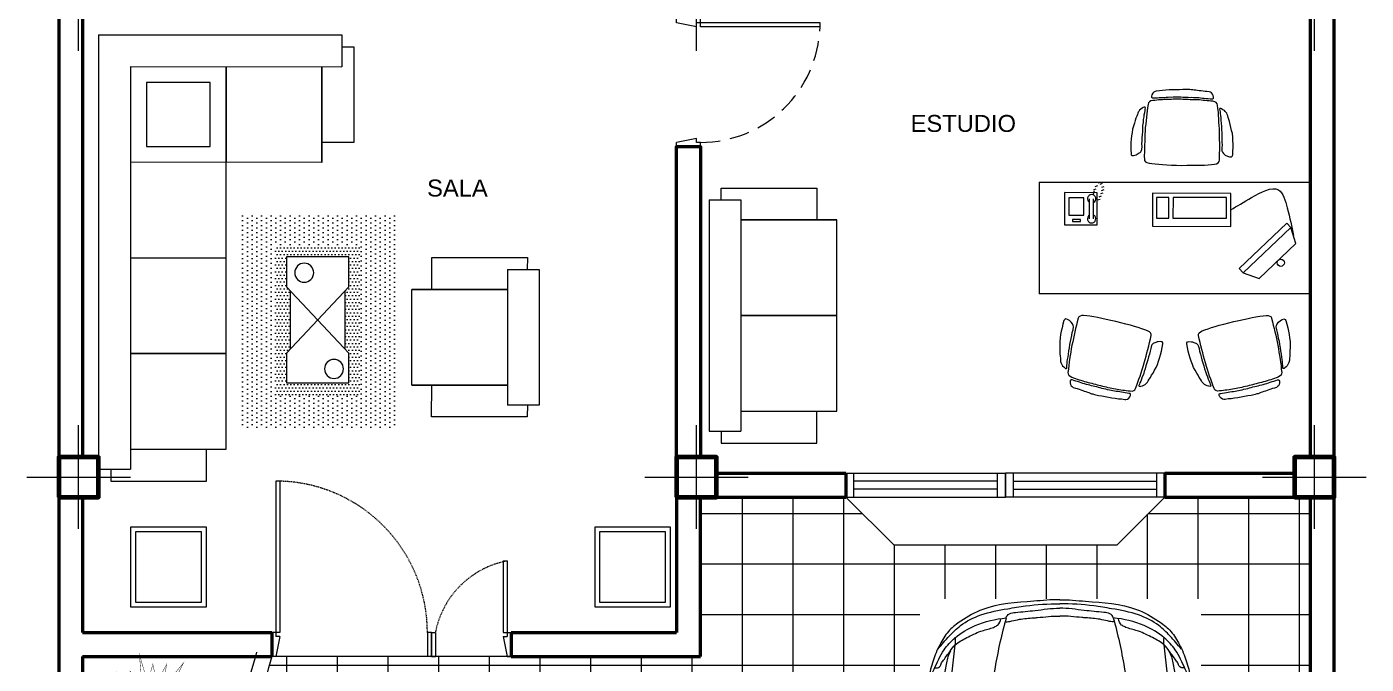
# Model space of a CAD drawing. Extents: x -454308 to 890911, y -14103 to 1343694.
# Drawn here: x 205857.3 to 206109.3, y 658775.4 to 658895.3 of the extents above; entities that cross this region are included whole.
import ezdxf

# ---------------------------------------------------------------- set-up
doc = ezdxf.new("R2010")
doc.units = 0
doc.header["$MEASUREMENT"] = 0
doc.linetypes.add('HIDDEN2', pattern=[0.1875, 0.125, -0.0625])
for name, color, linetype, lineweight in [('AR_Mobiliario', 211, 'Continuous', 25), ('AR_Vegetacion', 105, 'Continuous', 5), ('columnas', 1, 'Continuous', 70), ('EJES', 8, 'Continuous', 5), ('Mobiliario', 7, 'Continuous', 9), ('paredes', 20, 'Continuous', 50), ('PUERTAS', 7, 'Continuous', 20), ('TEXTO', 7, 'Continuous', 15), ('textura', 250, 'Continuous', 13), ('texturas', 253, 'Continuous', 9), ('Vegetacion_', 105, 'Continuous', 5), ('VEHICULOS', 7, 'Continuous', 13), ('VENTANAS', 7, 'Continuous', 20)]:
    doc.layers.add(name, color=color, linetype=linetype, lineweight=lineweight)
doc.styles.add('espacios', font='arial.ttf', dxfattribs={"height": 0.1})
pattern_1 = [(180, (206172.911, 658641.817), (-1e-15, -9.525), []), (270, (206172.911, 658641.817), (9.525, -2e-15), [])]

# ---------------------------------------------------------------- blocks, each defined once
blk = doc.blocks.new('Plt-Pta-080-izq-x15')
at = {"layer": 'PUERTAS'}
for p, q in [((-0.775, 0.7496), (-0.775, 0)), ((-0.75, 0.7496), (-0.775, 0.7496)), ((-0.75, 0.7496), (-0.75, 0)), ((-0.775, 0), (-0.8, 0)), ((-0.775, 0), (-0.775, -0.025)), ((-0.75, 0), (-0.775, 0)), ((-0.025, 0), (-0.025, -0.025)), ((0, 0), (-0.025, 0)), ((-0.75, -0.025), (-0.775, -0.025)), ((-0.75, -0.025), (-0.775, -0.15)), ((-0.025, -0.025), (-0.05, -0.025)), ((-0.05, -0.025), (-0.025, -0.15)), ((-0.775, -0.15), (-0.8, -0.15)), ((0, -0.15), (-0.025, -0.15))]:
    blk.add_line(p, q, dxfattribs=at)
at = {"layer": 'PUERTAS', "linetype": 'HIDDEN2'}
blk.add_arc((-0.775, 0), 0.75, 0, 88.08979, dxfattribs=at)
blk = doc.blocks.new('mesa')
at = {"layer": 'Mobiliario'}
for p, q in [((0.084, 12.415), (0.334, 12.415)), ((0.084, 11.895), (0.084, 12.415)), ((0.888, 11.895), (0.334, 12.415)), ((0.334, 11.895), (0.888, 12.415)), ((0.366, 12.385), (0.856, 12.385)), ((0.888, 12.415), (1.138, 12.415)), ((1.138, 12.415), (1.138, 11.895)), ((0.334, 11.895), (0.084, 11.895)), ((0.856, 11.925), (0.366, 11.925)), ((1.138, 11.895), (0.888, 11.895))]:
    blk.add_line(p, q, dxfattribs=at)
for centre in [(0.216, 12.268), (1.021, 12.019)]:
    blk.add_circle(centre, 0.0794, dxfattribs=at)
blk = doc.blocks.new('gjgjsgf')
at = {"layer": 'Mobiliario'}
for p, q in [((-0.1251, 0.0749), (-0.7251, 0.0746)), ((-0.7251, 0.0746), (-0.7249, -0.1254)), ((-0.05, 0), (-0.25, -0.0001)), ((-0.125, -0.0001), (-0.1251, 0.0749)), ((-0.125, -0.0001), (-0.1251, 0.0749)), ((-0.0496, -0.85), (-0.05, 0)), ((-0.2499, -0.1251), (-0.25, -0.0001)), ((-0.2499, -0.1251), (-0.25, -0.0001)), ((-0.2499, -0.1251), (-0.8499, -0.1254)), ((-0.2499, -0.1251), (-0.8499, -0.1254)), ((-0.2499, -0.1251), (-0.8499, -0.1254)), ((-0.8499, -0.1254), (-0.2499, -0.1251)), ((-0.8499, -0.1254), (-0.2499, -0.1251)), ((-0.2499, -0.1251), (-0.8499, -0.1254)), ((-0.8499, -0.1254), (-0.2499, -0.1251)), ((-0.2499, -0.1251), (-0.8499, -0.1254)), ((-0.8499, -0.1254), (-0.8496, -0.7254)), ((-0.2496, -0.8501), (-0.2499, -0.1251)), ((-0.2496, -0.7251), (-0.2499, -0.1251)), ((-0.8496, -0.7254), (-0.2496, -0.7251)), ((-0.8496, -0.7254), (-0.2496, -0.7251)), ((-0.2496, -0.7251), (-0.8496, -0.7254)), ((-0.7246, -0.7254), (-0.7245, -0.9254)), ((-0.2496, -0.8501), (-0.2496, -0.7251)), ((-0.2496, -0.8501), (-0.0496, -0.85)), ((-0.1245, -0.9251), (-0.1246, -0.8501)), ((-0.7245, -0.9254), (-0.1245, -0.9251))]:
    blk.add_line(p, q, dxfattribs=at)
blk = doc.blocks.new('yrytutuiyui')
at = {"layer": 'Mobiliario'}
for points in [[(-134.984, -206.9577), (-134.984, -206.9577), (-134.984, -206.9577), (-134.9794, -206.9685), (-134.9748, -206.9807), (-134.9702, -206.9915), (-134.9656, -207.0022), (-134.961, -207.0145), (-134.9579, -207.0252), (-134.9533, -207.036), (-134.9503, -207.0467), (-134.9503, -207.0467), (-134.9456, -207.0575), (-134.9426, -207.0682), (-134.9395, -207.0789), (-134.9349, -207.0912), (-134.9318, -207.102), (-134.9288, -207.1127), (-134.9257, -207.125), (-134.9226, -207.1357), (-134.9226, -207.1357), (-134.9196, -207.148), (-134.9211, -207.1588), (-134.9257, -207.1664), (-134.9334, -207.1726), (-134.9334, -207.1726), (-134.9518, -207.1833), (-134.9687, -207.1925), (-134.9871, -207.2017), (-135.0055, -207.2125), (-135.0239, -207.2217), (-135.0439, -207.2309), (-135.0623, -207.2416), (-135.0822, -207.2508), (-135.1022, -207.26), (-135.1221, -207.2692), (-135.1421, -207.2769), (-135.162, -207.2861), (-135.1835, -207.2953), (-135.2035, -207.303), (-135.225, -207.3122), (-135.2464, -207.3199), (-135.2464, -207.3199), (-135.2541, -207.3214), (-135.2633, -207.3184), (-135.271, -207.3122), (-135.2787, -207.3015), (-135.2787, -207.3015), (-135.2879, -207.2861), (-135.2971, -207.2677), (-135.3078, -207.2478), (-135.3186, -207.2263), (-135.3293, -207.2017), (-135.3416, -207.1741), (-135.3539, -207.1449), (-135.3677, -207.1142), (-135.3677, -207.1142), (-135.3784, -207.0851), (-135.3892, -207.0575), (-135.3999, -207.0298), (-135.4091, -207.0053), (-135.4168, -206.9823), (-135.4245, -206.9592), (-135.4306, -206.9393), (-135.4352, -206.9209), (-135.4352, -206.9209), (-135.4367, -206.9086), (-135.4352, -206.8979), (-135.4306, -206.8887), (-135.4229, -206.884), (-135.4229, -206.884), (-135.403, -206.8748), (-135.383, -206.8672), (-135.3631, -206.858), (-135.3431, -206.8503), (-135.3232, -206.8426), (-135.3017, -206.8349), (-135.2817, -206.8273), (-135.2618, -206.8196), (-135.2403, -206.8119), (-135.2204, -206.8058), (-135.2004, -206.7996), (-135.1789, -206.792), (-135.159, -206.7858), (-135.139, -206.7797), (-135.1175, -206.7751), (-135.0976, -206.7689), (-135.0976, -206.7689), (-135.0884, -206.7689), (-135.0792, -206.7705), (-135.0715, -206.7782), (-135.0638, -206.7874), (-135.0638, -206.7874), (-135.0577, -206.7981), (-135.0531, -206.8088), (-135.0469, -206.8196), (-135.0408, -206.8303), (-135.0362, -206.8411), (-135.0301, -206.8518), (-135.0254, -206.8626), (-135.0208, -206.8733), (-135.0208, -206.8733), (-135.0162, -206.884), (-135.0116, -206.8948), (-135.007, -206.9055), (-135.0024, -206.9163), (-134.9978, -206.927), (-134.9932, -206.9378), (-134.9886, -206.947), (-134.984, -206.9577)], [(-135.1252, -206.7659), (-135.1252, -206.7659), (-135.1329, -206.7674), (-135.1421, -206.7689), (-135.1528, -206.772), (-135.1651, -206.7751), (-135.1789, -206.7782), (-135.1943, -206.7843), (-135.2111, -206.7889), (-135.2296, -206.795), (-135.2296, -206.795), (-135.248, -206.8012), (-135.2679, -206.8073), (-135.2863, -206.8135), (-135.3048, -206.8211), (-135.3216, -206.8273), (-135.3401, -206.8334), (-135.3569, -206.8411), (-135.3738, -206.8472), (-135.3738, -206.8472), (-135.383, -206.8472), (-135.3938, -206.8441), (-135.406, -206.838), (-135.4168, -206.8273), (-135.4168, -206.8273), (-135.426, -206.8165), (-135.4306, -206.8073), (-135.4291, -206.7996), (-135.4229, -206.7935), (-135.4229, -206.7935), (-135.4014, -206.7843), (-135.38, -206.7751), (-135.36, -206.7659), (-135.3385, -206.7597), (-135.3186, -206.7536), (-135.2971, -206.7475), (-135.2771, -206.7444), (-135.2572, -206.7413), (-135.2572, -206.7413), (-135.2388, -206.7398), (-135.2204, -206.7367), (-135.2065, -206.7352), (-135.1927, -206.7352), (-135.182, -206.7336), (-135.1728, -206.7336), (-135.1651, -206.7336), (-135.1605, -206.7352), (-135.1605, -206.7352), (-135.1513, -206.7383), (-135.1436, -206.7413), (-135.1359, -206.7475), (-135.1283, -206.7536), (-135.1283, -206.7536), (-135.1237, -206.7582), (-135.1221, -206.7628), (-135.1221, -206.7643), (-135.1252, -206.7659)], [(-134.9257, -206.9362), (-134.9257, -206.9362), (-134.9257, -206.9362), (-134.9196, -206.9562), (-134.9119, -206.9761), (-134.9057, -206.9961), (-134.8981, -207.016), (-134.8919, -207.036), (-134.8858, -207.0559), (-134.8812, -207.0759), (-134.8751, -207.0943), (-134.8751, -207.0943), (-134.8735, -207.102), (-134.8751, -207.1112), (-134.8797, -207.1204), (-134.8858, -207.1281), (-134.8858, -207.1281), (-134.8935, -207.1342), (-134.8996, -207.1357), (-134.9057, -207.1342), (-134.9088, -207.1265), (-134.9088, -207.1265), (-134.9119, -207.1158), (-134.9165, -207.1035), (-134.9196, -207.0928), (-134.9226, -207.082), (-134.9272, -207.0713), (-134.9303, -207.0605), (-134.9334, -207.0498), (-134.9364, -207.039), (-134.9364, -207.039), (-134.9395, -207.0283), (-134.9441, -207.0191), (-134.9472, -207.0084), (-134.9518, -206.9976), (-134.9564, -206.9869), (-134.961, -206.9746), (-134.9656, -206.9638), (-134.9702, -206.9531), (-134.9702, -206.9531), (-134.9748, -206.9439), (-134.9794, -206.9332), (-134.984, -206.9224), (-134.9886, -206.9117), (-134.9917, -206.9025), (-134.9963, -206.8917), (-135.0009, -206.881), (-135.0055, -206.8718), (-135.0055, -206.8718), (-135.0101, -206.861), (-135.0147, -206.8503), (-135.0208, -206.8411), (-135.0254, -206.8303), (-135.0316, -206.8196), (-135.0362, -206.8088), (-135.0423, -206.7981), (-135.0469, -206.7874), (-135.0469, -206.7874), (-135.0485, -206.7812), (-135.0469, -206.7766), (-135.0408, -206.7736), (-135.0316, -206.772), (-135.0316, -206.772), (-135.0208, -206.7736), (-135.0116, -206.7766), (-135.0055, -206.7812), (-134.9994, -206.7874), (-134.9994, -206.7874), (-134.9932, -206.7996), (-134.9886, -206.8104), (-134.9825, -206.8211), (-134.9763, -206.8319), (-134.9717, -206.8426), (-134.9656, -206.8518), (-134.961, -206.861), (-134.9564, -206.8702), (-134.9564, -206.8702), (-134.9518, -206.8779), (-134.9472, -206.8871), (-134.9426, -206.8948), (-134.9395, -206.9025), (-134.9349, -206.9117), (-134.9318, -206.9193), (-134.9288, -206.9286), (-134.9257, -206.9362)], [(-134.9487, -207.1956), (-134.9487, -207.1956), (-134.9487, -207.1956), (-134.9456, -207.194), (-134.9426, -207.1971), (-134.941, -207.2017), (-134.941, -207.2079), (-134.941, -207.2079), (-134.9426, -207.2171), (-134.9456, -207.2263), (-134.9487, -207.2355), (-134.9533, -207.2432), (-134.9533, -207.2432), (-134.9564, -207.2478), (-134.961, -207.2524), (-134.9687, -207.2585), (-134.9763, -207.2662), (-134.9871, -207.2754), (-134.9994, -207.2846), (-135.0116, -207.2953), (-135.027, -207.3076), (-135.027, -207.3076), (-135.0423, -207.3199), (-135.0607, -207.3306), (-135.0792, -207.3414), (-135.0976, -207.3506), (-135.1175, -207.3598), (-135.139, -207.369), (-135.1605, -207.3767), (-135.182, -207.3843), (-135.182, -207.3843), (-135.1897, -207.3859), (-135.1958, -207.3828), (-135.1989, -207.3736), (-135.2004, -207.3583), (-135.2004, -207.3583), (-135.2004, -207.3506), (-135.1989, -207.3429), (-135.1973, -207.3352), (-135.1958, -207.3291), (-135.1943, -207.3245), (-135.1912, -207.3199), (-135.1866, -207.3153), (-135.1835, -207.3122), (-135.1835, -207.3122), (-135.1666, -207.3045), (-135.1498, -207.2984), (-135.1329, -207.2907), (-135.116, -207.2831), (-135.0976, -207.2754), (-135.0807, -207.2662), (-135.0638, -207.2585), (-135.0454, -207.2508), (-135.0454, -207.2508), (-135.0285, -207.2416), (-135.0116, -207.2339), (-134.9978, -207.2247), (-134.9855, -207.2186), (-134.9733, -207.2109), (-134.9641, -207.2048), (-134.9549, -207.2002), (-134.9487, -207.1956)]]:
    blk.add_lwpolyline(points, dxfattribs=at)
blk = doc.blocks.new('RECTANG')
for p, q in [((1, 1), (0, 1)), ((0, 1), (0, 0)), ((1, 0), (1, 1)), ((0, 0), (1, 0))]:
    blk.add_line(p, q)
blk = doc.blocks.new('AGAVE AMERICANO')
at = {"layer": 'Vegetacion_', "color": 5}
for points, const_width in [([(0.549, 1.817), (0.138, 1.259), (0.138, 1.259), (0.138, 1.259, -0.743391), (0.042, 1.293), (0.075, 1.685), (-0.157, 1.319, -0.736791), (-0.248, 1.344), (-0.31, 1.822), (-0.407, 1.329, -0.835633), (-0.515, 1.331), (-0.768, 2.033), (-0.681, 1.3, -0.586339), (-0.767, 1.237), (-0.997, 1.477), (-0.893, 1.19, -0.770051), (-1.002, 1.114), (-1.362, 1.368), (-1.122, 1.006, -0.592372), (-1.181, 0.895), (-1.854, 1.187), (-1.313, 0.806, -0.557989), (-1.32, 0.686), (-1.644, 0.692), (-1.357, 0.511, -0.653393), (-1.369, 0.427), (-1.848, 0.304), (-1.389, 0.223, -0.773349), (-1.379, 0.1), (-1.905, -0.101), (-1.324, -0.022, -0.838083), (-1.286, -0.141), (-1.642, -0.45), (-1.185, -0.263, -0.795591), (-1.101, -0.381), (-1.627, -0.98), (-0.989, -0.47, -0.76119), (-0.91, -0.527), (-0.994, -0.858), (-0.751, -0.59, -0.852175), (-0.678, -0.638), (-0.69, -1.094), (-0.525, -0.69, -1.02007), (-0.423, -0.734), (-0.306, -1.334), (-0.235, -0.69, -0.883943), (-0.144, -0.689), (0.028, -1.039), (0.033, -0.651, -0.650401), (0.119, -0.614), (0.476, -1.075), (0.251, -0.525, -0.785939), (0.337, -0.463), (0.698, -0.691), (0.497, -0.37, -0.653937), (0.555, -0.285), (1.127, -0.507), (0.648, -0.154, -0.747964), (0.689, -0.041), (1.427, -0.154), (0.748, 0.096, -0.677363), (0.744, 0.235), (1.217, 0.315), (0.758, 0.397, -0.634471), (0.731, 0.497), (1.029, 0.669), (0.693, 0.693, -0.600399), (0.644, 0.806), (0.983, 1.092), (0.537, 0.885, -0.693073), (0.43, 0.991), (0.644, 1.256), (0.329, 1.086, -0.764911), (0.25, 1.17)], 0.0128), ([(0.819, 0.314), (0.364, 0.364), (0.364, 0.364), (0.364, 0.364, -0.743391), (0.352, 0.431), (0.587, 0.541), (0.302, 0.553, -0.736791), (0.286, 0.613), (0.539, 0.806), (0.225, 0.699, -0.835633), (0.19, 0.762), (0.508, 1.137), (0.118, 0.846, -0.586339), (0.054, 0.874), (0.115, 1.085), (-0.015, 0.931, -0.770051), (-0.094, 0.968), (-0.068, 1.258), (-0.196, 1.001, -0.592372), (-0.278, 0.998), (-0.334, 1.479), (-0.373, 1.044, -0.557989), (-0.444, 1.009), (-0.548, 1.196), (-0.556, 0.972, -0.653393), (-0.608, 0.951), (-0.837, 1.185), (-0.731, 0.895, -0.773349), (-0.798, 0.849), (-1.087, 1.083), (-0.85, 0.777, -0.838083), (-0.905, 0.716), (-1.2, 0.818), (-0.942, 0.618, -0.795591), (-0.982, 0.531), (-1.497, 0.634), (-0.995, 0.438, -0.76119), (-1.002, 0.374), (-1.219, 0.313), (-0.986, 0.263, -0.852175), (-0.989, 0.205), (-1.253, 0.061), (-0.968, 0.1, -1.02007), (-0.96, 0.027), (-1.264, -0.238), (-0.872, -0.066, -0.883943), (-0.842, -0.117), (-0.985, -0.331), (-0.762, -0.206, -0.650401), (-0.712, -0.243), (-0.858, -0.599), (-0.618, -0.289, -0.785939), (-0.554, -0.317), (-0.565, -0.599), (-0.448, -0.378, -0.653937), (-0.38, -0.384), (-0.319, -0.784), (-0.275, -0.394, -0.747964), (-0.196, -0.38), (-0.018, -0.839), (-0.099, -0.368, -0.677363), (-0.021, -0.32), (0.182, -0.564), (0.076, -0.274, -0.634471), (0.124, -0.226), (0.321, -0.339), (0.225, -0.14, -0.600399), (0.273, -0.074), (0.548, -0.174), (0.283, 0.013, -0.693073), (0.308, 0.109), (0.53, 0.074), (0.329, 0.198, -0.764911), (0.351, 0.271)], 0.00847), ([(0.176, 0.182), (-0.017, 0.258), (-0.017, 0.258), (-0.017, 0.258, -0.743391), (-0.015, 0.288), (0.101, 0.309), (-0.023, 0.348, -0.736791), (-0.022, 0.376), (0.111, 0.431), (-0.039, 0.421, -0.835633), (-0.047, 0.453), (0.137, 0.58), (-0.069, 0.498, -0.586339), (-0.094, 0.518), (-0.042, 0.604), (-0.117, 0.551, -0.770051), (-0.148, 0.577), (-0.102, 0.701), (-0.188, 0.603, -0.592372), (-0.225, 0.612), (-0.193, 0.829), (-0.261, 0.643, -0.557989), (-0.296, 0.636), (-0.32, 0.73), (-0.35, 0.633, -0.653393), (-0.375, 0.63), (-0.448, 0.759), (-0.436, 0.62, -0.773349), (-0.471, 0.608), (-0.57, 0.744), (-0.502, 0.582, -0.838083), (-0.533, 0.562), (-0.651, 0.641), (-0.561, 0.523, -0.795591), (-0.589, 0.49), (-0.803, 0.595), (-0.606, 0.45, -0.76119), (-0.616, 0.423), (-0.719, 0.421), (-0.622, 0.372, -0.852175), (-0.63, 0.347), (-0.763, 0.315), (-0.634, 0.299, -1.02007), (-0.638, 0.266), (-0.803, 0.185), (-0.611, 0.215, -0.883943), (-0.603, 0.188), (-0.692, 0.111), (-0.579, 0.14, -0.650401), (-0.561, 0.118), (-0.667, -0.021), (-0.525, 0.087, -0.785939), (-0.501, 0.067), (-0.539, -0.056), (-0.461, 0.027, -0.653937), (-0.432, 0.017), (-0.452, -0.166), (-0.387, 0, -0.747964), (-0.351, -0.003), (-0.327, -0.225), (-0.307, -0.009, -0.677363), (-0.267, 0.003), (-0.207, -0.128), (-0.219, 0.011, -0.634471), (-0.192, 0.027), (-0.119, -0.046), (-0.138, 0.053, -0.600399), (-0.109, 0.076), (0, 0), (-0.094, 0.113, -0.693073), (-0.072, 0.152), (0.021, 0.111), (-0.052, 0.189, -0.764911), (-0.034, 0.218)], 0.00385)]:
    blk.add_lwpolyline(points, format="xyb", close=True, dxfattribs=dict(at, const_width=const_width))
blk = doc.blocks.new('Plt-carro-01')
at = {"layer": 'VEHICULOS'}
for points, knots in [([(-2.5638, 0), (-2.5638, 0.0544), (-2.5483, 0.2153), (-2.5383, 0.4364), (-2.4431, 0.603), (-2.3747, 0.6956), (-2.2904, 0.7497), (-2.1939, 0.7929), (-2.0808, 0.8214), (-2.0025, 0.8415), (-1.9593, 0.8424)], [0, 0, 0, 0, 0.16039, 0.479033, 0.632967, 0.722015, 0.817474, 0.927562, 1.03733, 1.167094, 1.167094, 1.167094, 1.167094]), ([(-1.9593, 0.8424), (-2.0183, 0.8411), (-2.1153, 0.7912), (-2.2431, 0.7372), (-2.3384, 0.6479), (-2.4166, 0.5172), (-2.4421, 0.4019), (-2.4502, 0.3353)], [0, 0, 0, 0, 0.1772572, 0.3124951, 0.4151678, 0.5597243, 0.7575412, 0.7575412, 0.7575412, 0.7575412]), ([(-2.2532, 0.7639), (-2.2814, 0.7403), (-2.3337, 0.6965), (-2.4151, 0.6129), (-2.479, 0.4879), (-2.5039, 0.3456), (-2.5313, 0.181), (-2.5387, 0.0715), (-2.5387, 0)], [0, 0, 0, 0, 0.1095129, 0.2035347, 0.3452507, 0.5161382, 0.6275464, 0.8383798, 0.8383798, 0.8383798, 0.8383798]), ([(-2.1371, 0.7834), (-2.1353, 0.7732), (-2.1369, 0.7516), (-2.164, 0.7432), (-2.1957, 0.7205), (-2.2358, 0.6912), (-2.2923, 0.6505), (-2.3268, 0.5785), (-2.3677, 0.5033), (-2.38, 0.4415), (-2.3938, 0.4062), (-2.4066, 0.3808), (-2.4305, 0.371), (-2.4453, 0.3695)], [0, 0, 0, 0, 0.0304541, 0.0502818, 0.0786089, 0.1479133, 0.1986294, 0.2831705, 0.3780326, 0.4523267, 0.4667809, 0.4902599, 0.5347198, 0.5347198, 0.5347198, 0.5347198]), ([(-2.2402, 0.6841), (-2.2191, 0.6985), (-2.1635, 0.7117), (-2.0478, 0.7335), (-1.8836, 0.7524), (-1.6785, 0.7623), (-1.447, 0.7688), (-1.2177, 0.7709), (-1.0592, 0.7714), (-0.9899, 0.7723)], [0, 0, 0, 0, 0.076148, 0.165903, 0.355672, 0.569871, 0.782325, 1.050047, 1.257936, 1.257936, 1.257936, 1.257936]), ([(-1.2465, 0.7063), (-1.336, 0.7127), (-1.5279, 0.7115), (-1.8226, 0.6992), (-2.0778, 0.68), (-2.2306, 0.6609), (-2.2806, 0.6551)], [0, 0, 0, 0, 0.269375, 0.574535, 0.885339, 1.036319, 1.036319, 1.036319, 1.036319]), ([(-2.4502, 0.3353), (-2.3486, 0.3652), (-2.1206, 0.4115), (-1.7759, 0.4653), (-1.5343, 0.4973), (-1.4175, 0.5052)], [0, 0, 0, 0, 0.317374, 0.69576, 1.04714, 1.04714, 1.04714, 1.04714]), ([(-2.4283, 0.3397), (-2.4247, 0.3384), (-2.4254, 0.32), (-2.4313, 0.295), (-2.4451, 0.2385), (-2.4483, 0.1855), (-2.4548, 0.1012), (-2.4615, 0.0467), (-2.4615, 0)], [0, 0, 0, 0, 0.0114788, 0.0403472, 0.0875838, 0.1755608, 0.1991501, 0.3369659, 0.3369659, 0.3369659, 0.3369659]), ([(-2.4502, 0.3353), (-2.4606, 0.3336), (-2.4803, 0.3142), (-2.4874, 0.2488), (-2.4956, 0.144), (-2.5105, 0.0517), (-2.5105, 0)], [0, 0, 0, 0, 0.0314754, 0.0702057, 0.1915753, 0.3439346, 0.3439346, 0.3439346, 0.3439346]), ([(-2.5638, 0), (-2.5638, -0.0544), (-2.5483, -0.2153), (-2.5383, -0.4364), (-2.4431, -0.603), (-2.3747, -0.6956), (-2.2904, -0.7497), (-2.1939, -0.7929), (-2.0808, -0.8214), (-2.0025, -0.8415), (-1.9593, -0.8424)], [0, 0, 0, 0, 0.16039, 0.479033, 0.632967, 0.722015, 0.817474, 0.927562, 1.03733, 1.167094, 1.167094, 1.167094, 1.167094]), ([(-2.2532, -0.7639), (-2.2814, -0.7403), (-2.3337, -0.6965), (-2.4151, -0.6129), (-2.479, -0.4879), (-2.5039, -0.3456), (-2.5313, -0.181), (-2.5387, -0.0715), (-2.5387, 0)], [0, 0, 0, 0, 0.1095129, 0.2035347, 0.3452507, 0.5161382, 0.6275464, 0.8383798, 0.8383798, 0.8383798, 0.8383798]), ([(-2.4502, -0.3353), (-2.4606, -0.3336), (-2.4803, -0.3142), (-2.4874, -0.2488), (-2.4956, -0.144), (-2.5105, -0.0517), (-2.5105, 0)], [0, 0, 0, 0, 0.0314754, 0.0702057, 0.1915753, 0.3439346, 0.3439346, 0.3439346, 0.3439346]), ([(-2.4283, -0.3397), (-2.4247, -0.3384), (-2.4254, -0.32), (-2.4313, -0.295), (-2.4451, -0.2385), (-2.4483, -0.1855), (-2.4548, -0.1012), (-2.4615, -0.0467), (-2.4615, 0)], [0, 0, 0, 0, 0.0114788, 0.0403472, 0.0875838, 0.1755608, 0.1991501, 0.3369659, 0.3369659, 0.3369659, 0.3369659]), ([(-1.9593, -0.8424), (-2.0183, -0.8411), (-2.1153, -0.7912), (-2.2431, -0.7372), (-2.3384, -0.6479), (-2.4166, -0.5172), (-2.4421, -0.4019), (-2.4502, -0.3353)], [0, 0, 0, 0, 0.1772572, 0.3124951, 0.4151678, 0.5597243, 0.7575412, 0.7575412, 0.7575412, 0.7575412]), ([(-2.4502, -0.3353), (-2.3486, -0.3652), (-2.1206, -0.4115), (-1.7759, -0.4653), (-1.5343, -0.4973), (-1.4175, -0.5052)], [0, 0, 0, 0, 0.317374, 0.69576, 1.04714, 1.04714, 1.04714, 1.04714]), ([(-2.1371, -0.7834), (-2.1353, -0.7732), (-2.1369, -0.7516), (-2.164, -0.7432), (-2.1957, -0.7205), (-2.2358, -0.6912), (-2.2923, -0.6505), (-2.3268, -0.5785), (-2.3677, -0.5033), (-2.38, -0.4415), (-2.3938, -0.4062), (-2.4066, -0.3808), (-2.4305, -0.371), (-2.4453, -0.3695)], [0, 0, 0, 0, 0.0304541, 0.0502818, 0.0786089, 0.1479133, 0.1986294, 0.2831705, 0.3780326, 0.4523267, 0.4667809, 0.4902599, 0.5347198, 0.5347198, 0.5347198, 0.5347198]), ([(-1.2465, -0.7063), (-1.336, -0.7127), (-1.5279, -0.7115), (-1.8226, -0.6992), (-2.0778, -0.68), (-2.2306, -0.6609), (-2.2806, -0.6551)], [0, 0, 0, 0, 0.269375, 0.574535, 0.885339, 1.036319, 1.036319, 1.036319, 1.036319]), ([(-2.2402, -0.6841), (-2.2191, -0.6985), (-2.1635, -0.7117), (-2.0478, -0.7335), (-1.8836, -0.7524), (-1.6785, -0.7623), (-1.447, -0.7688), (-1.2177, -0.7709), (-1.0592, -0.7714), (-0.9899, -0.7723)], [0, 0, 0, 0, 0.076148, 0.165903, 0.355672, 0.569871, 0.782325, 1.050047, 1.257936, 1.257936, 1.257936, 1.257936])]:
    blk.add_open_spline(points, degree=3, knots=knots, dxfattribs=at)
for points in [[(-2.2806, 0.6551), (-2.296, 0.6512), (-2.3125, 0.6541), (-2.3284, 0.6551)], [(-2.2806, -0.6551), (-2.296, -0.6512), (-2.3125, -0.6541), (-2.3284, -0.6551)]]:
    blk.add_open_spline(points, degree=3, dxfattribs=at)

msp = doc.modelspace()

# ---------------------------------------------------------------- hatches: boundary and pattern name
at = {"layer": 'textura', "linetype": 'Continuous'}
h = msp.add_hatch(dxfattribs=at)
h.set_pattern_fill('NET', color=256, scale=3, angle=180, style=0)
h.set_pattern_definition(pattern_1)
h.paths.add_polyline_path([(206025.279, 658652.87), (206025.279, 658787.688), (206078.2, 658787.688), (206078.2, 658652.87)])
h.paths.add_polyline_path([(206020.386, 658797.817), (206011.386, 658806.817), (206005.761, 658806.817), (206005.761, 658776.817), (205903.386, 658776.817), (205901.875, 658771.539), (205899.974, 658764.287), (205898.518, 658757.112), (205897.855, 658751.674), (205897.707, 658746.236), (205898.31, 658740.169), (205899.413, 658735.425), (205901.91, 658728.739), (205905.315, 658722.399), (205910.536, 658715.14), (205915.679, 658709.513), (205921.072, 658704.621), (205927.341, 658699.615), (205932.664, 658695.389), (205936.684, 658691.871), (205941.005, 658687.167), (205943.51, 658683.217), (205945.297, 658678.066), (205945.887, 658672.785), (205945.475, 658666.242), (205943.537, 658656.95), (205940.382, 658646.602), (205938.778, 658641.817), (205988.793, 658641.817), (205990.991, 658655.545), (205991.77, 658668.057), (205990.77, 658676.688), (205988.745, 658682.733), (205984.491, 658689.551), (205978.135, 658696.417), (205971.164, 658702.722), (205965.67, 658707.621), (205961.135, 658711.971), (205954.961, 658718.742), (205952.259, 658722.189), (205950.172, 658725.172), (205951.827, 658734.038), (205955.114, 658743.086), (205959.3, 658748.596), (205966.098, 658753.359), (205975.431, 658756.01), (205983.701, 658755.298), (205992.334, 658751.331), (205998.666, 658745.068), (206001.903, 658738.913), (206004.951, 658727.756), (206005.761, 658723.484), (206005.761, 658641.817), (206098.761, 658641.817), (206098.761, 658806.817), (206071.386, 658806.817), (206062.386, 658797.817)])
h = msp.add_hatch(dxfattribs=at)
h.set_pattern_fill('NET', color=256, scale=3, angle=180, style=0)
h.set_pattern_definition(pattern_1)
h.paths.add_polyline_path([(206005.761, 658776.817), (205984.011, 658776.817), (205984.011, 658806.817), (206005.761, 658806.817)])
at = {"layer": 'texturas'}
h = msp.add_hatch(dxfattribs=at)
h.set_pattern_fill('DOTS,_O', color=256, scale=0.5625, angle=270)
h.set_pattern_definition([(270, (190683.465, 665492.7039), (-0.89296875, -0.446484375), [0, -0.89296875])])
h.paths.add_polyline_path([(205920.099, 658854.249), (205903.911, 658854.249), (205903.911, 658826.037), (205920.099, 658826.037)], flags=16)
h.paths.add_polyline_path([(205917.849, 658833.912), (205917.174, 658834.631), (205917.174, 658845.654), (205917.849, 658846.374), (205917.849, 658851.999), (205906.161, 658851.999), (205906.161, 658846.374), (205906.836, 658845.654), (205906.836, 658834.631), (205906.161, 658833.912), (205906.161, 658828.287), (205917.849, 658828.287)], flags=0)
h.paths.add_polyline_path([(205913.275, 658830.929, 1), (205916.847, 658830.929, 1)], flags=0)
h.paths.add_polyline_path([(205911.239, 658849.044, 1), (205907.667, 658849.044, 1)], flags=0)
h.paths.add_polyline_path([(205897.176, 658860.143), (205897.176, 658819.639), (205926.463, 658819.639), (205926.462, 658860.143)])
h = msp.add_hatch(dxfattribs=at)
h.set_pattern_fill('DOTS,_O', color=256, scale=0.405, angle=720)
h.set_pattern_definition([(180, (190683.465, 665492.7039), (-0.32146875, 0.6429375), [0, -0.6429375])])
h.paths.add_polyline_path([(205920.099, 658826.037), (205903.911, 658826.037), (205903.911, 658854.249), (205920.099, 658854.249)])
h.paths.add_polyline_path([(205917.849, 658833.912), (205917.174, 658834.631), (205917.174, 658845.654), (205917.849, 658846.374), (205917.849, 658851.999), (205906.161, 658851.999), (205906.161, 658846.374), (205906.836, 658845.654), (205906.836, 658834.631), (205906.161, 658833.912), (205906.161, 658828.287), (205917.849, 658828.287)], flags=16)
h.paths.add_polyline_path([(205913.275, 658830.929, 1), (205916.847, 658830.929, 1)], flags=0)
h.paths.add_polyline_path([(205911.239, 658849.044, 1), (205907.667, 658849.044, 1)], flags=0)

# ---------------------------------------------------------------- linework, layer by layer
at = {"color": 0}
msp.add_line((205933.386, 658781.317), (205933.386, 658776.817), dxfattribs=at)
msp.add_lwpolyline([(206041.386, 658811.317), (206041.386, 658806.817)])
at = {"layer": 'columnas'}
for points in [[(205863.261, 658806.817), (205870.761, 658806.817), (205870.761, 658814.317), (205863.261, 658814.317), (205863.261, 658806.817)], [(205979.511, 658806.817), (205987.011, 658806.817), (205987.011, 658814.317), (205979.511, 658814.317), (205979.511, 658806.817)], [(206095.761, 658806.817), (206103.261, 658806.817), (206103.261, 658814.317), (206095.761, 658814.317), (206095.761, 658806.817)]]:
    msp.add_lwpolyline(points, dxfattribs=at)
at = {"layer": 'EJES'}
for points in [[(205867.011, 658890.817), (205867.011, 658910.317)], [(205983.261, 658890.817), (205983.261, 658910.317)], [(206099.511, 658890.817), (206099.511, 658910.317)], [(205867.011, 658800.817), (205867.011, 658820.317)], [(205983.261, 658800.817), (205983.261, 658820.317)], [(206099.511, 658800.817), (206099.511, 658820.317)], [(205857.261, 658810.567), (205876.761, 658810.567)], [(205973.511, 658810.567), (205993.011, 658810.567)], [(206089.761, 658810.567), (206109.261, 658810.567)]]:
    msp.add_lwpolyline(points, dxfattribs=at)
at = {"layer": 'Mobiliario'}
for p, q in [((205870.761, 658893.817), (205916.537, 658893.811)), ((205870.761, 658893.817), (205870.761, 658812.047)), ((205916.537, 658893.811), (205916.533, 658887.799)), ((205916.535, 658891.549), (205918.785, 658891.547)), ((205916.535, 658891.549), (205918.785, 658891.547)), ((205918.785, 658891.547), (205918.776, 658873.547)), ((205876.765, 658887.819), (205916.533, 658887.799)), ((205876.765, 658887.819), (205876.765, 658812.051)), ((205894.774, 658869.81), (205894.783, 658887.81)), ((205894.774, 658869.81), (205894.783, 658887.81)), ((205894.783, 658887.81), (205894.774, 658869.81)), ((205912.774, 658869.801), (205912.783, 658887.801)), ((205912.783, 658887.801), (205912.774, 658869.801)), ((205912.774, 658869.801), (205912.783, 658887.801)), ((205912.783, 658887.801), (205912.774, 658869.801)), ((205912.774, 658869.801), (205912.783, 658887.801)), ((205912.783, 658887.801), (205912.774, 658869.801)), ((205912.783, 658887.801), (205912.774, 658869.801)), ((205912.783, 658887.801), (205912.774, 658869.801)), ((205918.776, 658873.547), (205912.776, 658873.551)), ((205894.774, 658869.81), (205876.774, 658869.801)), ((205894.783, 658851.81), (205894.774, 658869.81)), ((205912.774, 658869.801), (205894.774, 658869.81)), ((205912.774, 658869.801), (205912.774, 658869.801)), ((205987.915, 658862.727), (205987.917, 658864.977)), ((205987.917, 658864.977), (206005.917, 658864.968)), ((206005.917, 658864.968), (206005.913, 658858.968)), ((206047.761, 658866.067), (206098.761, 658866.067)), ((206047.761, 658866.067), (206047.761, 658845.067)), ((206098.761, 658866.067), (206098.761, 658845.067)), ((205985.622, 658862.729), (205985.622, 658819.215)), ((205985.622, 658862.729), (205991.626, 658862.725)), ((205991.626, 658862.725), (205991.626, 658819.219)), ((206009.645, 658858.978), (205991.645, 658858.969)), ((205991.645, 658858.969), (206009.645, 658858.978)), ((206009.654, 658840.978), (206009.645, 658858.978)), ((206094.332, 658858.367), (206085.371, 658849.833)), ((206095.088, 658857.573), (206094.332, 658858.367)), ((206096.033, 658854.553), (206095.088, 658857.573)), ((206089.127, 658847.977), (206096.033, 658854.553)), ((205894.783, 658851.81), (205876.783, 658851.801)), ((205876.783, 658851.801), (205894.783, 658851.81)), ((205894.793, 658833.81), (205894.783, 658851.81)), ((206085.371, 658849.833), (206086.127, 658849.039)), ((206086.127, 658849.039), (206089.127, 658847.977)), ((206098.761, 658845.067), (206047.761, 658845.067)), ((206009.654, 658840.978), (205991.654, 658840.969)), ((205991.654, 658840.969), (206009.654, 658840.978)), ((206009.663, 658822.978), (206009.654, 658840.978)), ((205894.793, 658833.81), (205876.793, 658833.801)), ((205876.793, 658833.801), (205894.793, 658833.81)), ((205894.802, 658815.81), (205894.793, 658833.81)), ((205991.663, 658822.969), (206009.663, 658822.978)), ((206005.917, 658816.976), (206005.913, 658822.976)), ((205985.622, 658819.215), (205991.626, 658819.219)), ((205987.915, 658819.217), (205987.917, 658816.967)), ((205987.917, 658816.967), (206005.917, 658816.976)), ((205876.802, 658815.801), (205894.802, 658815.81)), ((205891.056, 658809.808), (205891.052, 658815.808)), ((205870.761, 658812.047), (205876.765, 658812.051)), ((205873.054, 658812.049), (205873.056, 658809.799)), ((205873.056, 658809.799), (205891.056, 658809.808))]:
    msp.add_line(p, q, dxfattribs=at)
for points in [[(205879.765, 658884.819), (205879.765, 658872.81), (205891.774, 658872.81), (205891.774, 658884.819)], [(205891.056, 658786.15), (205891.056, 658801.159), (205876.804, 658801.157), (205876.804, 658786.148)], [(205978.36, 658786.15), (205978.36, 658801.159), (205964.109, 658801.157), (205964.109, 658786.148)], [(205890.156, 658787.05), (205890.156, 658800.259), (205877.704, 658800.257), (205877.704, 658787.048)], [(205977.46, 658787.05), (205977.46, 658800.259), (205965.009, 658800.257), (205965.009, 658787.048)]]:
    msp.add_lwpolyline(points, close=True, dxfattribs=at)
msp.add_circle((206093.187, 658850.91), 0.675, dxfattribs=at)
at = {"layer": 'paredes'}
for p, q in [((205863.261, 659241.817), (205863.261, 658641.817)), ((206103.261, 658641.817), (206103.261, 659241.817)), ((205867.761, 658896.817), (205867.761, 658814.317)), ((206098.761, 658814.317), (206098.761, 658896.817)), ((205867.761, 658806.817), (205867.761, 658781.317)), ((206098.761, 658641.817), (206098.761, 658806.817)), ((205903.386, 658781.317), (205903.386, 658776.817)), ((205948.386, 658781.317), (205948.386, 658776.817)), ((205867.761, 658776.817), (205867.761, 658641.817))]:
    msp.add_line(p, q, dxfattribs=at)
for points in [[(205979.511, 658814.317), (205979.511, 658872.817), (205984.011, 658872.817), (205984.011, 658814.317)], [(205987.011, 658811.317), (206011.386, 658811.317)], [(206011.386, 658811.317), (206011.386, 658806.817)], [(206071.386, 658811.317), (206095.761, 658811.317)], [(206071.386, 658811.317), (206071.386, 658806.817)], [(205979.511, 658806.817), (205979.511, 658781.317)], [(205984.011, 658776.817), (205984.011, 658806.817)], [(205987.011, 658806.817), (206011.386, 658806.817)], [(206071.386, 658806.817), (206095.761, 658806.817)], [(205867.761, 658781.317), (205903.386, 658781.317)], [(205948.386, 658781.317), (205979.511, 658781.317)], [(205867.761, 658776.817), (205903.386, 658776.817)], [(205948.386, 658776.817), (205984.011, 658776.817)]]:
    msp.add_lwpolyline(points, dxfattribs=at)
at = {"layer": 'PUERTAS'}
for p, q in [((205904.136, 658809.807), (205904.136, 658781.317)), ((205904.886, 658809.807), (205904.136, 658809.807)), ((205904.886, 658809.807), (205904.886, 658781.317)), ((205946.886, 658794.803), (205946.886, 658781.317)), ((205946.886, 658794.803), (205947.636, 658794.803)), ((205947.636, 658794.803), (205947.636, 658781.317)), ((205904.136, 658781.317), (205903.386, 658781.317)), ((205904.136, 658781.317), (205904.136, 658780.567)), ((205904.886, 658781.317), (205904.136, 658781.317)), ((205932.636, 658781.317), (205932.636, 658776.817)), ((205933.386, 658781.317), (205932.636, 658781.317)), ((205933.386, 658781.317), (205934.136, 658781.317)), ((205934.136, 658781.317), (205934.136, 658776.817)), ((205946.886, 658781.317), (205947.636, 658781.317)), ((205947.636, 658781.317), (205947.636, 658780.567)), ((205947.636, 658781.317), (205948.386, 658781.317)), ((205904.886, 658780.567), (205904.136, 658780.567)), ((205904.886, 658780.567), (205904.136, 658776.817)), ((205946.886, 658780.567), (205947.636, 658776.817)), ((205946.886, 658780.567), (205947.636, 658780.567)), ((205904.136, 658776.817), (205903.386, 658776.817)), ((205933.386, 658776.817), (205932.636, 658776.817)), ((205933.386, 658776.817), (205934.136, 658776.817)), ((205947.636, 658776.817), (205948.386, 658776.817))]:
    msp.add_line(p, q, dxfattribs=at)
at = {"layer": 'PUERTAS', "linetype": 'HIDDEN2'}
for centre, radius, start, end in [((205904.136, 658781.317), 28.5, 0, 88.49204), ((205950.825, 658778.111), 16.994, 100.81397, 169.12476)]:
    msp.add_arc(centre, radius, start, end, dxfattribs=at)
at = {"layer": 'textura'}
for p, q in [((206052.512, 658864.099), (206052.506, 658858.021)), ((206058.666, 658864.093), (206052.512, 658864.099)), ((206057.868, 658863.673), (206058.139, 658864.526)), ((206057.989, 658864.676), (206058.439, 658864.826)), ((206058.29, 658865.276), (206058.74, 658865.425)), ((206058.66, 658858.015), (206058.666, 658864.093)), ((206058.837, 658865.939), (206059.288, 658866.088)), ((206059.19, 658865.725), (206059.64, 658865.874)), ((206059.489, 658864.525), (206059.939, 658864.674)), ((206059.49, 658865.125), (206059.94, 658865.274)), ((206053.306, 658863.158), (206053.303, 658859.877)), ((206056.118, 658863.155), (206053.306, 658863.158)), ((206056.115, 658859.874), (206056.118, 658863.155)), ((206057.222, 658859.19), (206057.226, 658862.94)), ((206057.972, 658859.189), (206057.976, 658862.939)), ((206058.737, 658862.725), (206059.187, 658862.875)), ((206059.038, 658863.325), (206059.488, 658863.475)), ((206059.338, 658863.925), (206059.789, 658864.074)), ((206053.303, 658859.877), (206056.115, 658859.874)), ((206055.528, 658859.054), (206054.005, 658859.056)), ((206054.005, 658859.056), (206054.005, 658858.704)), ((206055.528, 658858.703), (206055.528, 658859.054)), ((206052.506, 658858.021), (206058.66, 658858.015)), ((206054.005, 658858.704), (206055.528, 658858.703)), ((206086.127, 658849.039), (206095.088, 658857.573)), ((205948.386, 658776.817), (205903.386, 658776.817))]:
    msp.add_line(p, q, dxfattribs=at)
for centre, start, end in [((206057.601, 658862.939), 298.43392, 241.45099), ((206057.597, 658859.189), 118.43392, 61.45099)]:
    msp.add_arc(centre, 0.786, start, end, dxfattribs=at)
for points in [[(206083.765, 658860.858), (206087.705, 658863.171), (206092.739, 658864.612), (206094.421, 658861.251), (206095.561, 658856.063)], [(205903.386, 658776.817), (205897.956, 658742.642), (205918.769, 658706.608), (205943.793, 658682.628), (205938.778, 658641.817)]]:
    msp.add_spline(points, degree=3, dxfattribs=at)
msp.add_open_spline([(205900.504, 658777.651), (205899.212, 658773.183), (205897.903, 658768.664), (205895.381, 658757.748), (205894.405, 658751.309), (205895.245, 658736.129), (205898.395, 658727.618), (205906.575, 658714.861), (205910.618, 658710.108), (205921.381, 658700.007), (205928.531, 658695.253), (205937.053, 658687.489), (205939.568, 658684.566), (205942.471, 658678.389), (205943.016, 658674.841), (205942.728, 658666.811), (205941.879, 658662.368), (205939.351, 658652.901), (205937.654, 658647.866), (205935.936, 658642.777)], degree=3, knots=[0, 0, 0, 0, 0.4466537, 0.4466537, 1.0713859, 1.0713859, 1.9153197, 1.9153197, 2.4767659, 2.4767659, 3.2364153, 3.2364153, 3.6906286, 3.6906286, 4.1448419, 4.1448419, 4.5990552, 4.5990552, 5.0664517, 5.0664517, 5.0664517, 5.0664517], dxfattribs=at)
at = {"layer": 'VENTANAS'}
for points in [[(206011.386, 658811.317), (206041.386, 658811.317)], [(206012.886, 658806.817), (206012.886, 658811.317)], [(206039.886, 658806.817), (206039.886, 658811.317)], [(206071.386, 658811.317), (206041.386, 658811.317)], [(206042.886, 658806.817), (206042.886, 658811.317)], [(206069.886, 658806.817), (206069.886, 658811.317)], [(206039.886, 658809.817), (206012.886, 658809.817)], [(206042.886, 658809.817), (206069.886, 658809.817)], [(206011.386, 658806.817), (206020.386, 658797.817)], [(206011.386, 658806.817), (206041.386, 658806.817)], [(206039.886, 658808.317), (206012.886, 658808.317)], [(206071.386, 658806.817), (206041.386, 658806.817)], [(206042.886, 658808.317), (206069.886, 658808.317)], [(206071.386, 658806.817), (206062.386, 658797.817)], [(206020.386, 658797.817), (206062.386, 658797.817)]]:
    msp.add_lwpolyline(points, dxfattribs=at)

# ---------------------------------------------------------------- block references
at = {"linetype": 'Continuous', "yscale": 29.99999999534339}
for name, p, xscale, zscale, rotation in [('Plt-Pta-080-izq-x15', (205984.011, 658872.817), 29.99999999534339, 29.99999999534339, 270), ('yrytutuiyui', (210381.237, 664915.014), -29.99999999534348, 29.99999999534339, 291.3681102931621), ('yrytutuiyui', (200547.325, 653871.437), -29.99999999534347, 29.99999999534339, 98.84829870657101), ('yrytutuiyui', (211599.198, 653871.437), 29.99999999534347, 29.99999999534338, 261.151701293429), ('Plt-carro-01', (206051.59, 658710.586), 29.99999999534339, 29.99999999534339, 270)]:
    msp.add_blockref(name, p, dxfattribs=dict(at, xscale=xscale, zscale=zscale, rotation=rotation))
at = {"layer": 'AR_Mobiliario'}
for name, p, xscale, yscale, zscale, rotation in [('mesa', (206185.492, 658853.897), -22.49999999650754, 22.49999999650754, 22.49999999650754, 90), ('gjgjsgf', (205955.185, 658824.136), -29.9999999953434, 29.99999999534339, 29.99999999534339, 180.029229909213)]:
    msp.add_blockref(name, p, dxfattribs=dict(at, xscale=xscale, yscale=yscale, zscale=zscale, rotation=rotation))
at = {"layer": 'AR_Vegetacion', "xscale": -6.317665219281416, "yscale": 6.317665217491594, "zscale": 6.317665218342104, "rotation": 339.9265701661089}
msp.add_blockref('AGAVE AMERICANO', (205877.769, 658765.201), dxfattribs=at)
at = {"layer": 'Mobiliario', "xscale": 14.73230769002099, "yscale": 6.203076922114178, "zscale": 14.73230769002099, "rotation": 179.9424575275378}
msp.add_blockref('RECTANG', (206083.768, 658863.959), dxfattribs=at)
at = {"layer": 'textura', "yscale": 3.876923076321646}
for p, xscale, zscale, rotation in [((206072.137, 658863.195), 2.326153845792514, 2.326153845792517, 179.9424575275469), ((206082.992, 658863.184), 10.0799999984351, 10.0799999984351, 179.94245752754)]:
    msp.add_blockref('RECTANG', p, dxfattribs=dict(at, xscale=xscale, zscale=zscale, rotation=rotation))

# ---------------------------------------------------------------- texts
at = {"layer": 'TEXTO', "ltscale": 3, "style": 'espacios'}
for s, p in [('ESTUDIO', (206023.545, 658875.533)), ('SALA', (205932.575, 658863.374))]:
    msp.add_text(s, height=3.1935, dxfattribs=at).set_placement(p)

doc.saveas('drawing.dxf')
